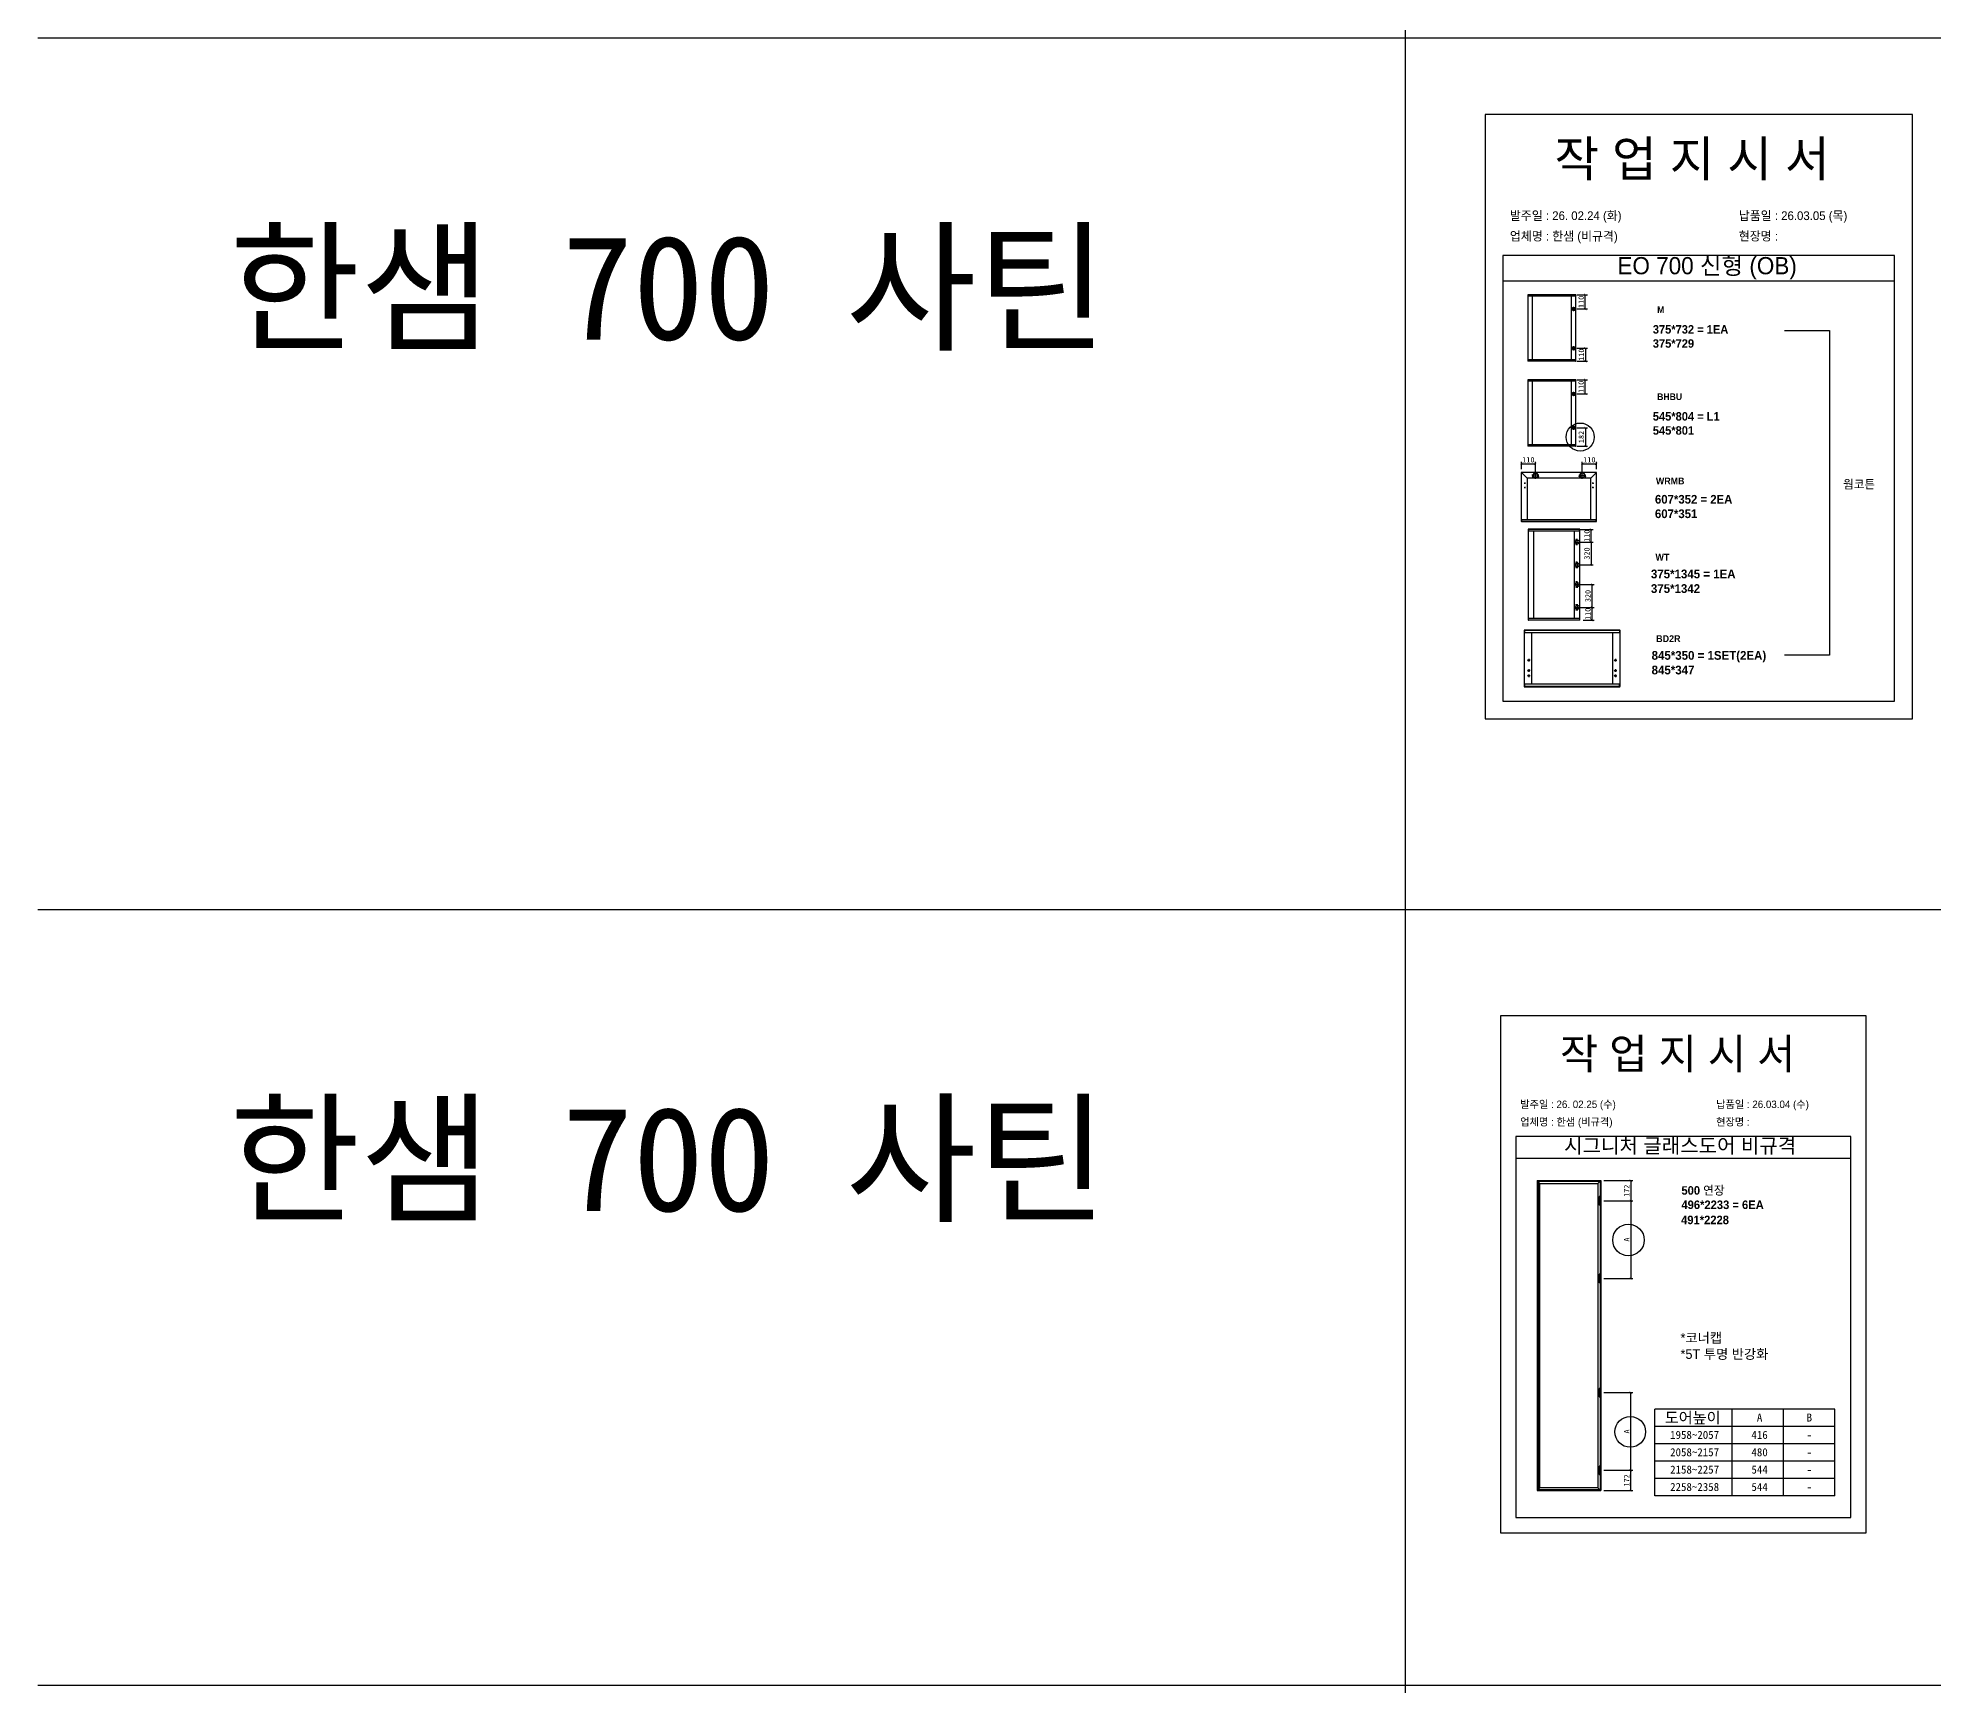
# Model space of a CAD drawing. Header units: millimetres. Extents: x -44117 to 256353, y -2095463 to 65325.
# Drawn here: x 104016 to 112725, y -737688 to -730119 of the extents above; entities that cross this region are included whole.
import ezdxf
from ezdxf.enums import TextEntityAlignment as Align

# ---------------------------------------------------------------- set-up
doc = ezdxf.new("R2010")
doc.units = ezdxf.units.MM
doc.header["$LTSCALE"] = 10
doc.layers.add('Layer1', color=7, linetype='Continuous', lineweight=70)
doc.styles.add('MtX_Gulim', font='')
doc.styles.get('MtX_Gulim').set_extended_font_data('Gulim', bold=True)
doc.dimstyles.new('ISO-25', dxfattribs={"dimtxt": 2.5, "dimasz": 2.5, "dimexe": 1, "dimexo": 1, "dimtad": 1, "dimtxsty": 'Standard', "dimblk": 'ARCHTICK', "dimcen": 2.5, "dimadec": 0, "dimazin": 0, "dimtfac": 1, "dimtmove": 0, "dimatfit": 3, "dimfxl": 0, "dimarcsym": 0})

# ---------------------------------------------------------------- blocks, each defined once
blk = doc.blocks.new('_ArchTick')
at = {"color": 0, "linetype": 'ByBlock', "const_width": 0.15}
blk.add_lwpolyline([(-0.5, -0.5), (0.5, 0.5)], dxfattribs=at)
blk = doc.blocks.new('*D4944')
at = {"color": 0, "lineweight": -2}
for p, q in [((110832.9, -732100.7), (110832.9, -732066.1)), ((110832.9, -732076.1), (110897.5, -732076.1)), ((110897.5, -732113.4), (110897.5, -732066.1))]:
    blk.add_line(p, q, dxfattribs=at)
at = {"layer": 'Defpoints', "color": 0}
for p in [(110897.5, -732076.1), (110832.9, -732115.7), (110897.5, -732128.4)]:
    blk.add_point(p, dxfattribs=at)
at = {"color": 0, "lineweight": -2, "xscale": 10, "yscale": 10, "zscale": 10, "rotation": 180}
blk.add_blockref('_ArchTick', (110832.9, -732076.1), dxfattribs=at)
at = {"color": 0, "lineweight": -2, "xscale": 10, "yscale": 10, "zscale": 10}
blk.add_blockref('_ArchTick', (110897.5, -732076.1), dxfattribs=at)
at = {"color": 0, "insert": (110865.2, -732057.3), "char_height": 25, "attachment_point": 5}
blk.add_mtext('110', dxfattribs=at)
blk = doc.blocks.new('*D4945')
at = {"color": 0, "lineweight": -2}
for p, q in [((111113, -732113.4), (111113, -732066.1)), ((111113, -732076.1), (111177.5, -732076.1)), ((111177.5, -732100.7), (111177.5, -732066.1))]:
    blk.add_line(p, q, dxfattribs=at)
at = {"layer": 'Defpoints', "color": 0}
for p in [(111177.5, -732076.1), (111113, -732128.4), (111177.5, -732115.7)]:
    blk.add_point(p, dxfattribs=at)
at = {"color": 0, "lineweight": -2, "xscale": 10, "yscale": 10, "zscale": 10, "rotation": 180}
blk.add_blockref('_ArchTick', (111113, -732076.1), dxfattribs=at)
at = {"color": 0, "lineweight": -2, "xscale": 10, "yscale": 10, "zscale": 10}
blk.add_blockref('_ArchTick', (111177.5, -732076.1), dxfattribs=at)
at = {"color": 0, "insert": (111145.3, -732057.3), "char_height": 25, "attachment_point": 5}
blk.add_mtext('110', dxfattribs=at)
blk = doc.blocks.new('*D4946')
at = {"color": 0, "lineweight": -2}
for p, q in [((111088.1, -731298.7), (111136.3, -731298.7)), ((111126.3, -731364.4), (111126.3, -731298.7)), ((111088.1, -731364.4), (111136.3, -731364.4))]:
    blk.add_line(p, q, dxfattribs=at)
at = {"layer": 'Defpoints', "color": 0}
for p in [(111073.1, -731298.7), (111126.3, -731298.7), (111073.1, -731364.4)]:
    blk.add_point(p, dxfattribs=at)
at = {"color": 0, "lineweight": -2, "xscale": 10, "yscale": 10, "zscale": 10}
for p, rotation in [((111126.3, -731298.7), 90), ((111126.3, -731364.4), 270)]:
    blk.add_blockref('_ArchTick', p, dxfattribs=dict(at, rotation=rotation))
at = {"color": 0, "insert": (111107.5, -731331.6), "char_height": 25, "attachment_point": 5, "rotation": 90}
blk.add_mtext('110', dxfattribs=at)
blk = doc.blocks.new('*D4947')
at = {"color": 0, "lineweight": -2}
for p, q in [((111088.1, -731544.5), (111137.1, -731544.5)), ((111127.1, -731544.5), (111127.1, -731604.2)), ((111088.1, -731604.2), (111137.1, -731604.2))]:
    blk.add_line(p, q, dxfattribs=at)
at = {"layer": 'Defpoints', "color": 0}
for p in [(111073.1, -731544.5), (111073.1, -731604.2), (111127.1, -731604.2)]:
    blk.add_point(p, dxfattribs=at)
at = {"color": 0, "lineweight": -2, "xscale": 10, "yscale": 10, "zscale": 10}
for p, rotation in [((111127.1, -731544.5), 90), ((111127.1, -731604.2), 270)]:
    blk.add_blockref('_ArchTick', p, dxfattribs=dict(at, rotation=rotation))
at = {"color": 0, "insert": (111108.4, -731574.3), "char_height": 25, "attachment_point": 5, "rotation": 90}
blk.add_mtext('110', dxfattribs=at)
blk = doc.blocks.new('*D4948')
at = {"color": 0, "lineweight": -2}
for p, q in [((111088.1, -731689.2), (111136.3, -731689.2)), ((111126.3, -731754.9), (111126.3, -731689.2)), ((111088.1, -731754.9), (111136.3, -731754.9))]:
    blk.add_line(p, q, dxfattribs=at)
at = {"layer": 'Defpoints', "color": 0}
for p in [(111073.1, -731689.2), (111126.3, -731689.2), (111073.1, -731754.9)]:
    blk.add_point(p, dxfattribs=at)
at = {"color": 0, "lineweight": -2, "xscale": 10, "yscale": 10, "zscale": 10}
for p, rotation in [((111126.3, -731689.2), 90), ((111126.3, -731754.9), 270)]:
    blk.add_blockref('_ArchTick', p, dxfattribs=dict(at, rotation=rotation))
at = {"color": 0, "insert": (111107.5, -731722), "char_height": 25, "attachment_point": 5, "rotation": 90}
blk.add_mtext('110', dxfattribs=at)
blk = doc.blocks.new('*D4949')
at = {"color": 0, "lineweight": -2}
for p, q in [((111088.1, -731910.3), (111137.1, -731910.3)), ((111127.1, -731910.3), (111127.1, -731994.7)), ((111088.1, -731994.7), (111137.1, -731994.7))]:
    blk.add_line(p, q, dxfattribs=at)
at = {"layer": 'Defpoints', "color": 0}
for p in [(111073.1, -731910.3), (111073.1, -731994.7), (111127.1, -731994.7)]:
    blk.add_point(p, dxfattribs=at)
at = {"color": 0, "lineweight": -2, "xscale": 10, "yscale": 10, "zscale": 10}
for p, rotation in [((111127.1, -731910.3), 90), ((111127.1, -731994.7), 270)]:
    blk.add_blockref('_ArchTick', p, dxfattribs=dict(at, rotation=rotation))
at = {"color": 0, "insert": (111108.4, -731952.5), "char_height": 25, "attachment_point": 5, "rotation": 90}
blk.add_mtext('182', dxfattribs=at)
blk = doc.blocks.new('*D4950')
at = {"color": 0, "lineweight": -2}
for p, q in [((111105, -732377.5), (111162.9, -732377.5)), ((111105, -732435.3), (111162.9, -732435.3)), ((111152.9, -732435.3), (111152.9, -732377.5))]:
    blk.add_line(p, q, dxfattribs=at)
at = {"layer": 'Defpoints', "color": 0}
for p in [(111090, -732377.5), (111090, -732435.3), (111152.9, -732377.5)]:
    blk.add_point(p, dxfattribs=at)
at = {"color": 0, "lineweight": -2, "xscale": 10, "yscale": 10, "zscale": 10}
for p, rotation in [((111152.9, -732377.5), 90), ((111152.9, -732435.3), 270)]:
    blk.add_blockref('_ArchTick', p, dxfattribs=dict(at, rotation=rotation))
at = {"color": 0, "insert": (111134.2, -732406.4), "char_height": 25, "attachment_point": 5, "rotation": 90}
blk.add_mtext('110', dxfattribs=at)
blk = doc.blocks.new('*D4951')
at = {"color": 0, "lineweight": -2}
for p, q in [((111105, -732735.9), (111167.5, -732735.9)), ((111116.7, -732794.4), (111167.5, -732794.4)), ((111157.5, -732794.4), (111157.5, -732735.9))]:
    blk.add_line(p, q, dxfattribs=at)
at = {"layer": 'Defpoints', "color": 0}
for p in [(111090, -732735.9), (111101.7, -732794.4), (111157.5, -732735.9)]:
    blk.add_point(p, dxfattribs=at)
at = {"color": 0, "lineweight": -2, "xscale": 10, "yscale": 10, "zscale": 10}
for p, rotation in [((111157.5, -732735.9), 90), ((111157.5, -732794.4), 270)]:
    blk.add_blockref('_ArchTick', p, dxfattribs=dict(at, rotation=rotation))
at = {"color": 0, "insert": (111138.8, -732765.2), "char_height": 25, "attachment_point": 5, "rotation": 90}
blk.add_mtext('110', dxfattribs=at)
blk = doc.blocks.new('*D4952')
at = {"color": 0, "lineweight": -2}
for p, q in [((111105, -732630.7), (111167.5, -732630.7)), ((111157.5, -732735.9), (111157.5, -732630.7)), ((111105, -732735.9), (111167.5, -732735.9))]:
    blk.add_line(p, q, dxfattribs=at)
at = {"layer": 'Defpoints', "color": 0}
for p in [(111090, -732630.7), (111157.5, -732630.7), (111090, -732735.9)]:
    blk.add_point(p, dxfattribs=at)
at = {"color": 0, "lineweight": -2, "xscale": 10, "yscale": 10, "zscale": 10}
for p, rotation in [((111157.5, -732630.7), 90), ((111157.5, -732735.9), 270)]:
    blk.add_blockref('_ArchTick', p, dxfattribs=dict(at, rotation=rotation))
at = {"color": 0, "insert": (111138.8, -732683.3), "char_height": 25, "attachment_point": 5, "rotation": 90}
blk.add_mtext('320', dxfattribs=at)
blk = doc.blocks.new('*D4953')
at = {"color": 0, "lineweight": -2}
for p, q in [((111105, -732435.3), (111162.9, -732435.3)), ((111152.9, -732435.3), (111152.9, -732540.5)), ((111105, -732540.5), (111162.9, -732540.5))]:
    blk.add_line(p, q, dxfattribs=at)
at = {"layer": 'Defpoints', "color": 0}
for p in [(111090, -732435.3), (111090, -732540.5), (111152.9, -732540.5)]:
    blk.add_point(p, dxfattribs=at)
at = {"color": 0, "lineweight": -2, "xscale": 10, "yscale": 10, "zscale": 10}
for p, rotation in [((111152.9, -732435.3), 90), ((111152.9, -732540.5), 270)]:
    blk.add_blockref('_ArchTick', p, dxfattribs=dict(at, rotation=rotation))
at = {"color": 0, "insert": (111134.2, -732487.9), "char_height": 25, "attachment_point": 5, "rotation": 90}
blk.add_mtext('320', dxfattribs=at)
blk = doc.blocks.new('*D4960')
at = {"color": 0, "lineweight": -2}
for p, q in [((111212.5, -735462.4), (111345.6, -735462.4)), ((111335.6, -735462.4), (111335.6, -735819.3)), ((111212.5, -735819.3), (111345.6, -735819.3))]:
    blk.add_line(p, q, dxfattribs=at)
at = {"layer": 'Defpoints', "color": 0}
for p in [(111197.5, -735462.4), (111197.5, -735819.3), (111335.6, -735819.3)]:
    blk.add_point(p, dxfattribs=at)
at = {"color": 0, "lineweight": -2, "xscale": 10, "yscale": 10, "zscale": 10}
for p, rotation in [((111335.6, -735462.4), 90), ((111335.6, -735819.3), 270)]:
    blk.add_blockref('_ArchTick', p, dxfattribs=dict(at, rotation=rotation))
at = {"color": 0, "insert": (111316.9, -735640.8), "char_height": 25, "attachment_point": 5, "rotation": 90}
blk.add_mtext('A', dxfattribs=at)
blk = doc.blocks.new('*D4961')
at = {"color": 0, "lineweight": -2}
for p, q in [((111212.5, -735369.9), (111345.6, -735369.9)), ((111335.6, -735369.9), (111335.6, -735462.4)), ((111212.5, -735462.4), (111345.6, -735462.4))]:
    blk.add_line(p, q, dxfattribs=at)
at = {"layer": 'Defpoints', "color": 0}
for p in [(111197.5, -735369.9), (111197.5, -735462.4), (111335.6, -735462.4)]:
    blk.add_point(p, dxfattribs=at)
at = {"color": 0, "lineweight": -2, "xscale": 10, "yscale": 10, "zscale": 10}
for p, rotation in [((111335.6, -735369.9), 90), ((111335.6, -735462.4), 270)]:
    blk.add_blockref('_ArchTick', p, dxfattribs=dict(at, rotation=rotation))
at = {"color": 0, "insert": (111316.9, -735416.2), "char_height": 25, "attachment_point": 5, "rotation": 90}
blk.add_mtext('172', dxfattribs=at)
blk = doc.blocks.new('*D4962')
at = {"color": 0, "lineweight": -2}
for p, q in [((111212.5, -736344.1), (111345.6, -736344.1)), ((111335.6, -736700.9), (111335.6, -736344.1)), ((111212.5, -736700.9), (111345.6, -736700.9))]:
    blk.add_line(p, q, dxfattribs=at)
at = {"layer": 'Defpoints', "color": 0}
for p in [(111197.5, -736344.1), (111335.6, -736344.1), (111197.5, -736700.9)]:
    blk.add_point(p, dxfattribs=at)
at = {"color": 0, "lineweight": -2, "xscale": 10, "yscale": 10, "zscale": 10}
for p, rotation in [((111335.6, -736344.1), 90), ((111335.6, -736700.9), 270)]:
    blk.add_blockref('_ArchTick', p, dxfattribs=dict(at, rotation=rotation))
at = {"color": 0, "insert": (111316.9, -736522.5), "char_height": 25, "attachment_point": 5, "rotation": 90}
blk.add_mtext('A', dxfattribs=at)
blk = doc.blocks.new('*D4963')
at = {"color": 0, "lineweight": -2}
for p, q in [((111212.5, -736700.9), (111345.6, -736700.9)), ((111335.6, -736793.4), (111335.6, -736700.9)), ((111212.5, -736793.4), (111345.6, -736793.4))]:
    blk.add_line(p, q, dxfattribs=at)
at = {"layer": 'Defpoints', "color": 0}
for p in [(111197.5, -736700.9), (111335.6, -736700.9), (111197.5, -736793.4)]:
    blk.add_point(p, dxfattribs=at)
at = {"color": 0, "lineweight": -2, "xscale": 10, "yscale": 10, "zscale": 10}
for p, rotation in [((111335.6, -736700.9), 90), ((111335.6, -736793.4), 270)]:
    blk.add_blockref('_ArchTick', p, dxfattribs=dict(at, rotation=rotation))
at = {"color": 0, "insert": (111316.9, -736747.2), "char_height": 25, "attachment_point": 5, "rotation": 90}
blk.add_mtext('172', dxfattribs=at)

msp = doc.modelspace()

# ---------------------------------------------------------------- linework, layer by layer
at = {"color": 1}
for p, q in [((104015.69829, -730118.66274), (196284.84516, -730118.66274)), ((104015.69829, -730118.66274), (196284.84516, -730118.66274)), ((104015.69829, -734123.13971), (196284.84516, -734123.13971)), ((104015.69829, -734123.13971), (196284.84516, -734123.13971)), ((104015.69829, -737687.98141), (196284.84516, -737687.98141)), ((104015.69829, -737687.98141), (196284.84516, -737687.98141))]:
    msp.add_line(p, q, dxfattribs=at)
for p, q in [((112547.96002, -731119.33033), (110747.76412, -731119.33033)), ((112547.96002, -731236.22617), (110747.76412, -731236.22617)), ((110862.64946, -731298.93592), (110862.64946, -731603.95425)), ((111082.56785, -731299.33091), (110862.64946, -731299.33091)), ((111082.56785, -731305.29961), (110862.64946, -731305.29961)), ((111082.34841, -731298.71648), (110862.8689, -731298.71648)), ((110882.17941, -731304.86073), (110882.17941, -731597.59056)), ((111062.81846, -731597.59056), (111062.81846, -731305.29961)), ((111081.47066, -731305.29961), (111081.47066, -731298.71648)), ((111082.56785, -731603.95425), (111082.56785, -731298.93592)), ((111082.56785, -731597.59056), (110862.64946, -731597.59056)), ((111082.56785, -731603.55927), (110862.64946, -731603.55927)), ((111082.34841, -731604.17369), (110862.8689, -731604.17369)), ((110863.74665, -731604.17369), (110863.74665, -731597.59056)), ((111081.47066, -731597.59056), (111081.47066, -731604.17369)), ((110862.64946, -731689.42646), (110862.64946, -731994.44479)), ((111082.56785, -731689.82145), (110862.64946, -731689.82145)), ((111082.56785, -731695.79015), (110862.64946, -731695.79015)), ((111082.34841, -731689.20703), (110862.8689, -731689.20703)), ((110882.17941, -731695.35128), (110882.17941, -731988.08111)), ((111062.81846, -731988.08111), (111062.81846, -731695.79015)), ((111081.47066, -731695.79015), (111081.47066, -731689.20703)), ((111082.56785, -731994.44479), (111082.56785, -731689.42646)), ((111082.56785, -731988.08111), (110862.64946, -731988.08111)), ((111082.56785, -731994.04981), (110862.64946, -731994.04981)), ((111082.34841, -731994.66424), (110862.8689, -731994.66424)), ((110863.74665, -731994.66424), (110863.74665, -731988.08111)), ((111081.47066, -731988.08111), (111081.47066, -731994.66424)), ((110832.65106, -732115.67682), (110832.65106, -732340.01715)), ((110858.99181, -732142.01757), (110832.73774, -732115.46754)), ((111177.53689, -732115.38086), (110832.94702, -732115.38086)), ((110845.96942, -732165.10272), (110851.88869, -732165.10272)), ((110845.96942, -732184.04439), (110851.88869, -732184.04439)), ((110848.92905, -732162.14309), (110848.92905, -732168.06236)), ((110848.92905, -732181.08475), (110848.92905, -732187.00402)), ((110858.99181, -732142.01757), (110858.99181, -732332.02613)), ((111151.4921, -732142.01757), (110858.99181, -732142.01757)), ((110913.61049, -732128.40325), (110881.32365, -732128.40325)), ((110886.51642, -732134.32252), (110881.781, -732134.32252)), ((110884.14871, -732131.95481), (110884.14871, -732136.69023)), ((110897.46707, -732144.54667), (110897.46707, -732112.25983)), ((110913.15313, -732134.32252), (110908.41772, -732134.32252)), ((110910.78542, -732131.95481), (110910.78542, -732136.69023)), ((111096.87343, -732128.40325), (111129.16027, -732128.40325)), ((111102.06621, -732134.32252), (111097.33079, -732134.32252)), ((111099.6985, -732131.95481), (111099.6985, -732136.69023)), ((111113.01686, -732144.54667), (111113.01686, -732112.25983)), ((111128.70292, -732134.32252), (111123.96751, -732134.32252)), ((111126.33521, -732131.95481), (111126.33521, -732136.69023)), ((111151.4921, -732142.01757), (111177.74617, -732115.46754)), ((111151.4921, -732331.4342), (111151.4921, -732142.01757)), ((111164.5145, -732165.10272), (111158.59523, -732165.10272)), ((111164.5145, -732184.04439), (111158.59523, -732184.04439)), ((111161.55487, -732162.14309), (111161.55487, -732168.06236)), ((111161.55487, -732181.08475), (111161.55487, -732187.00402)), ((111177.83285, -732340.01715), (111177.83285, -732115.67682)), ((110832.65106, -732331.4342), (111177.83285, -732331.4342)), ((110832.65106, -732339.48441), (111177.53689, -732339.48441)), ((110832.94702, -732340.31311), (111177.53689, -732340.31311)), ((110834.13087, -732331.4342), (110834.13087, -732340.31311)), ((111176.35304, -732340.31311), (111176.35304, -732331.4342)), ((110864.74693, -732377.00863), (110864.74693, -732794.2165)), ((111101.7405, -732377.48795), (110864.74693, -732377.48795)), ((111101.7405, -732384.7309), (110864.74693, -732384.7309)), ((111101.47422, -732376.74235), (110865.01322, -732376.74235)), ((110866.07836, -732376.74235), (110866.07836, -732384.7309)), ((110888.44629, -732384.19833), (110888.44629, -732786.49424)), ((111075.49938, -732435.32503), (111104.54855, -732435.32503)), ((111077.77486, -732786.49424), (111077.77486, -732384.7309)), ((111087.36112, -732423.34221), (111083.10056, -732423.34221)), ((111087.36112, -732447.30785), (111083.10056, -732447.30785)), ((111085.23084, -732421.21193), (111085.23084, -732425.47249)), ((111085.23084, -732445.17757), (111085.23084, -732449.43813)), ((111090.02397, -732449.84962), (111090.02397, -732420.80044)), ((111100.40908, -732384.7309), (111100.40908, -732376.74235)), ((111101.7405, -732794.2165), (111101.7405, -732377.00863)), ((111087.36112, -732528.52474), (111083.10056, -732528.52474)), ((111085.23084, -732526.39447), (111085.23084, -732530.65502)), ((111090.02397, -732525.98298), (111090.02397, -732555.03216)), ((111075.49938, -732540.50758), (111104.54855, -732540.50758)), ((111087.36112, -732552.49039), (111083.10056, -732552.49039)), ((111087.36112, -732618.73474), (111083.10056, -732618.73474)), ((111085.23084, -732550.36011), (111085.23084, -732554.62067)), ((111085.23084, -732616.60446), (111085.23084, -732620.86502)), ((111090.02397, -732616.19298), (111090.02397, -732645.24216)), ((111075.49938, -732630.71757), (111104.54855, -732630.71757)), ((111087.36112, -732642.70038), (111083.10056, -732642.70038)), ((111085.23084, -732640.5701), (111085.23084, -732644.83066)), ((111101.7405, -732786.49424), (110864.74693, -732786.49424)), ((111101.7405, -732793.73719), (110864.74693, -732793.73719)), ((111101.47422, -732794.48279), (110865.01322, -732794.48279)), ((110866.07836, -732794.48279), (110866.07836, -732786.49424)), ((111075.49938, -732735.9001), (111104.54855, -732735.9001)), ((111087.36112, -732723.91727), (111083.10056, -732723.91727)), ((111087.36112, -732747.88291), (111083.10056, -732747.88291)), ((111085.23084, -732721.78699), (111085.23084, -732726.04755)), ((111085.23084, -732745.75263), (111085.23084, -732750.01319)), ((111090.02397, -732721.37551), (111090.02397, -732750.42469)), ((111100.40908, -732786.49424), (111100.40908, -732794.48279)), ((110845.63414, -732841.20477), (110845.63414, -733099.64684)), ((111286.24454, -732841.87124), (110845.63414, -732841.87124)), ((111286.24454, -732851.94233), (110845.63414, -732851.94233)), ((111285.87428, -732840.83451), (110846.0044, -732840.83451)), ((110847.48544, -732840.83451), (110847.48544, -732851.94233)), ((110878.95762, -732851.94233), (110878.95762, -733088.90927)), ((111252.92106, -733088.90927), (111252.92106, -732851.94233)), ((111284.39324, -732840.83451), (111284.39324, -732851.94233)), ((111286.24454, -733099.64684), (111286.24454, -732841.20477)), ((110872.84831, -732978.57154), (110860.6297, -732978.57154)), ((110872.84831, -733025.96493), (110860.6297, -733025.96493)), ((110872.84831, -733049.66162), (110860.6297, -733049.66162)), ((110866.73901, -732972.46223), (110866.73901, -732984.68084)), ((110866.73901, -733019.85562), (110866.73901, -733032.07423)), ((110866.73901, -733043.55232), (110866.73901, -733055.77092)), ((111259.03037, -732978.57154), (111271.24898, -732978.57154)), ((111259.03037, -733025.96493), (111271.24898, -733025.96493)), ((111259.03037, -733049.66162), (111271.24898, -733049.66162)), ((111265.13967, -732972.46223), (111265.13967, -732984.68084)), ((111265.13967, -733019.85562), (111265.13967, -733032.07423)), ((111265.13967, -733043.55232), (111265.13967, -733055.77092)), ((111286.24454, -733088.90927), (110845.63414, -733088.90927)), ((111286.24454, -733098.98037), (110845.63414, -733098.98037)), ((110846.0044, -733100.0171), (111285.87428, -733100.0171)), ((110847.48544, -733088.90927), (110847.48544, -733100.0171)), ((111284.39324, -733100.0171), (111284.39324, -733088.90927)), ((112347.40347, -735167.58445), (110807.40347, -735167.58445)), ((112347.40347, -735267.58445), (110807.40347, -735267.58445)), ((110904.92867, -735369.90776), (110904.92867, -736793.40415)), ((110904.92867, -735369.90776), (111197.49982, -735369.90776)), ((110904.92867, -735369.90776), (110917.39246, -735382.37155)), ((110904.92867, -735369.90776), (110910.83257, -735369.90776)), ((110910.83257, -735369.90776), (110910.83257, -736793.40415)), ((111185.03602, -735382.37155), (111197.49982, -735369.90776)), ((111197.49982, -735369.90776), (111197.49982, -736793.40415)), ((111446.67917, -736818.39635), (111446.67917, -736419.62118)), ((112273.4918, -736419.62118), (111446.67917, -736419.62118)), ((111801.82363, -736818.39635), (111801.82363, -736419.62118)), ((112037.65771, -736818.39635), (112037.65771, -736419.62118)), ((112273.4918, -736818.39635), (112273.4918, -736419.62118)), ((112273.4918, -736499.37622), (111446.67917, -736499.37622)), ((112273.4918, -736579.13125), (111446.67917, -736579.13125)), ((112273.4918, -736658.88629), (111446.67917, -736658.88629)), ((110917.39246, -736780.94035), (110904.92867, -736793.40415)), ((110904.92867, -736793.40415), (111197.49982, -736793.40415)), ((111185.03602, -736780.94035), (111197.49982, -736793.40415)), ((112273.4918, -736738.64132), (111446.67917, -736738.64132)), ((112273.4918, -736818.39635), (111446.67917, -736818.39635))]:
    msp.add_line(p, q)
at = {"linetype": 'Continuous'}
for p, q in [((110917.39246, -736780.94035), (110917.39246, -735382.37155)), ((110917.39246, -735382.37155), (111185.03602, -735382.37155)), ((111185.03602, -735382.37155), (111185.03602, -736780.94035)), ((111185.03602, -736780.94035), (110917.39246, -736780.94035))]:
    msp.add_line(p, q, dxfattribs=at)
at = {"color": 1}
for p in [(110300.49669, 21924.9366), (110300.49669, 14161.07811), (110300.49669, 18584.38997), (110300.49669, 10820.53148), (110300.49669, 18627.87121), (110300.49669, 10864.01272), (110300.49669, 15287.32457), (110300.49669, 7523.46608), (110300.49669, 3746.75115), (110300.49669, 21924.9366), (110300.49669, 14161.07811), (110300.49669, 18584.38997), (110300.49669, 10820.53148), (110300.49669, 18627.87121), (110300.49669, 10864.01272), (110300.49669, 15287.32457), (110300.49669, 7523.46608), (110300.49669, 3746.75115), (110300.49669, 21924.9366), (110300.49669, 14161.07811), (110300.49669, 18584.38997), (110300.49669, 10820.53148), (110300.49669, 18627.87121), (110300.49669, 10864.01272), (110300.49669, 15287.32457), (110300.49669, 7523.46608), (110300.49669, 3746.75115), (110300.49669, 21924.9366), (110300.49669, 14161.07811), (110300.49669, 18584.38997), (110300.49669, 10820.53148), (110300.49669, 18627.87121), (110300.49669, 10864.01272), (110300.49669, 15287.32457), (110300.49669, 7523.46608), (110300.49669, 3746.75115), (110300.49669, 21924.9366), (110300.49669, 14161.07811), (110300.49669, 18584.38997), (110300.49669, 10820.53148), (110300.49669, 18627.87121), (110300.49669, 10864.01272), (110300.49669, 15287.32457), (110300.49669, 7523.46608), (110300.49669, 3746.75115), (110300.49669, 21924.9366), (110300.49669, 14161.07811), (110300.49669, 18584.38997), (110300.49669, 10820.53148), (110300.49669, 18627.87121), (110300.49669, 10864.01272), (110300.49669, 15287.32457), (110300.49669, 7523.46608), (110300.49669, 3746.75115), (110300.49669, 21924.9366), (110300.49669, 14161.07811), (110300.49669, 18584.38997), (110300.49669, 10820.53148), (110300.49669, 18627.87121), (110300.49669, 10864.01272), (110300.49669, 15287.32457), (110300.49669, 7523.46608), (110300.49669, 3746.75115), (110300.49669, 21924.9366), (110300.49669, 14161.07811), (110300.49669, 18584.38997), (110300.49669, 10820.53148), (110300.49669, 18627.87121), (110300.49669, 10864.01272), (110300.49669, 15287.32457), (110300.49669, 7523.46608), (110300.49669, 3746.75115), (110300.49669, 21924.9366), (110300.49669, 14161.07811), (110300.49669, 18584.38997), (110300.49669, 10820.53148), (110300.49669, 18627.87121), (110300.49669, 10864.01272), (110300.49669, 15287.32457), (110300.49669, 7523.46608), (110300.49669, 3746.75115), (110300.49669, 21924.9366), (110300.49669, 14161.07811), (110300.49669, 18584.38997), (110300.49669, 10820.53148), (110300.49669, 18627.87121), (110300.49669, 10864.01272), (110300.49669, 15287.32457), (110300.49669, 7523.46608), (110300.49669, 3746.75115), (110300.49669, 12702.87182), (110300.49669, 4939.01333), (110300.49669, 9362.32519), (110300.49669, 1598.4667), (110300.49669, 9405.80642), (110300.49669, 1641.94794), (110300.49669, 6065.25979), (110300.49669, -1698.5987), (110300.49669, -5475.31363), (110300.49669, 12702.87182), (110300.49669, 4939.01333), (110300.49669, 9362.32519), (110300.49669, 1598.4667), (110300.49669, 9405.80642), (110300.49669, 1641.94794), (110300.49669, 6065.25979), (110300.49669, -1698.5987), (110300.49669, -5475.31363), (110300.49669, 12702.87182), (110300.49669, 4939.01333), (110300.49669, 9362.32519), (110300.49669, 1598.4667), (110300.49669, 9405.80642), (110300.49669, 1641.94794), (110300.49669, 6065.25979), (110300.49669, -1698.5987), (110300.49669, -5475.31363), (110300.49669, 12702.87182), (110300.49669, 4939.01333), (110300.49669, 9362.32519), (110300.49669, 1598.4667), (110300.49669, 9405.80642), (110300.49669, 1641.94794), (110300.49669, 6065.25979), (110300.49669, -1698.5987), (110300.49669, -5475.31363), (110300.49669, 12702.87182), (110300.49669, 4939.01333), (110300.49669, 9362.32519), (110300.49669, 1598.4667), (110300.49669, 9405.80642), (110300.49669, 1641.94794), (110300.49669, 6065.25979), (110300.49669, -1698.5987), (110300.49669, -5475.31363)]:
    msp.add_xline(p, (0, 1), dxfattribs=at)
for points in [[(110665.93704, -733247.80513), (112629.7871, -733247.80513), (112629.7871, -730470.36003), (110665.93704, -730470.36003)], [(110737.40347, -736988.41473), (112417.40347, -736988.41473), (112417.40347, -734612.41473), (110737.40347, -734612.41473)], [(110906.89664, -735371.87573), (111195.53185, -735371.87573), (111195.53185, -736791.43618), (110906.89664, -736791.43618)]]:
    msp.add_lwpolyline(points, close=True)
for points in [[(110747.76412, -731119.33033), (110747.76412, -733165.97805), (112547.96002, -733165.97805), (112547.96002, -731119.33033)], [(112041.79405, -731463.87995), (112248.29554, -731463.87995), (112248.29554, -732954.56261), (112041.79405, -732954.56261)], [(110807.40347, -735167.58445), (110807.40347, -736918.41473), (112347.40347, -736918.41473), (112347.40347, -735167.58445)]]:
    msp.add_lwpolyline(points)
at = {"linetype": 'Continuous'}
for points in [[(111192.8974, -735481.73236), (111192.8974, -735481.73236, 0.4142135624), (111197.49982, -735477.12995), (111197.49982, -735447.6745, 0.4142135624), (111192.8974, -735443.07209), (111192.8974, -735443.07209, 0.4142135624), (111188.29499, -735447.6745), (111188.29499, -735477.12995, 0.4142135624)], [(111192.8974, -735838.59044), (111192.8974, -735838.59044, 0.4142135624), (111197.49982, -735833.98803), (111197.49982, -735804.53258, 0.4142135624), (111192.8974, -735799.93017), (111192.8974, -735799.93017, 0.4142135624), (111188.29499, -735804.53258), (111188.29499, -735833.98803, 0.4142135624)], [(111192.8974, -736363.38174), (111192.8974, -736363.38174, 0.4142135624), (111197.49982, -736358.77933), (111197.49982, -736329.32388, 0.4142135624), (111192.8974, -736324.72146), (111192.8974, -736324.72146, 0.4142135624), (111188.29499, -736329.32388), (111188.29499, -736358.77933, 0.4142135624)], [(111192.8974, -736720.23982), (111192.8974, -736720.23982, 0.4142135624), (111197.49982, -736715.63741), (111197.49982, -736686.18196, 0.4142135624), (111192.8974, -736681.57954), (111192.8974, -736681.57954, 0.4142135624), (111188.29499, -736686.18196), (111188.29499, -736715.63741, 0.4142135624)]]:
    msp.add_lwpolyline(points, format="xyb", close=True, dxfattribs=at)
at = {"color": 1}
for centre, radius in [((111103.26089, -731952.90936), 64.43712), ((111325.14625, -735642.97683), 72.59818), ((111333.21272, -736524.23809), 70.58157)]:
    msp.add_circle(centre, radius, dxfattribs=at)
for centre, radius in [((110848.92905, -732165.10272), 0.88789), ((110848.92905, -732184.04438), 0.88789), ((110884.14871, -732134.32252), 0.94708), ((110897.46707, -732128.40325), 10.35872), ((110910.78542, -732134.32252), 0.94708), ((111099.6985, -732134.32252), 0.94708), ((111113.01686, -732128.40325), 10.35872), ((111126.33521, -732134.32252), 0.94708), ((111161.55487, -732165.10272), 0.88789), ((111161.55487, -732184.04438), 0.88789), ((111090.02397, -732435.32503), 9.31997), ((111085.23084, -732423.34221), 0.85211), ((111085.23084, -732447.30785), 0.85211), ((111090.02397, -732540.50758), 9.31997), ((111085.23084, -732528.52474), 0.85211), ((111090.02397, -732630.71757), 9.31997), ((111085.23084, -732552.49039), 0.85211), ((111085.23084, -732618.73474), 0.85211), ((111085.23084, -732642.70038), 0.85211), ((111090.02397, -732735.9001), 9.31997), ((111085.23084, -732723.91727), 0.85211), ((111085.23084, -732747.88291), 0.85211), ((110866.73901, -732978.57154), 3.70261), ((110866.73901, -733025.96493), 3.70261), ((110866.73901, -733049.66162), 3.70261), ((111265.13967, -732978.57154), 3.70261), ((111265.13967, -733025.96493), 3.70261), ((111265.13967, -733049.66162), 3.70261)]:
    msp.add_circle(centre, radius)
for centre, radius, start, end in [((111082.34841, -731298.93592), 0.21944, 0, 90), ((110862.8689, -731603.95426), 0.21944, 180, 270), ((111082.34841, -731603.95426), 0.21944, 270, 0), ((111082.34841, -731689.42646), 0.21944, 0, 90), ((110862.8689, -731994.4448), 0.21944, 180, 270), ((111082.34841, -731994.4448), 0.21944, 270, 0), ((110832.94702, -732115.67682), 0.29596, 90, 180), ((111177.53689, -732115.67682), 0.29596, 0, 90), ((110832.94702, -732340.01715), 0.29596, 180, 270), ((111177.53689, -732340.01715), 0.29596, 270, 0), ((110865.01322, -732377.00863), 0.26628, 90, 180), ((111101.47422, -732377.00863), 0.26628, 0, 90), ((110865.01322, -732794.21651), 0.26628, 180, 270), ((111101.47422, -732794.21651), 0.26628, 270, 0), ((110846.0044, -732841.20477), 0.37026, 90, 180), ((111285.87428, -732841.20477), 0.37026, 0, 90), ((110846.0044, -733099.64684), 0.37026, 180, 270), ((111285.87428, -733099.64684), 0.37026, 270, 0)]:
    msp.add_arc(centre, radius, start, end)
at = {"layer": 'Layer1'}
for p, q in [((111073.07705, -731356.30665), (111073.07705, -731372.4819)), ((111073.07705, -731552.58965), (111073.07705, -731536.4144)), ((111073.07705, -731746.79719), (111073.07705, -731762.97244)), ((111073.07705, -731918.34192), (111073.07705, -731902.16667))]:
    msp.add_line(p, q, dxfattribs=at)
for points in [[(111081.16467, -731364.39427), (111064.98943, -731364.39427)], [(111081.16467, -731544.50202), (111064.98943, -731544.50202)], [(111081.16467, -731754.88482), (111064.98943, -731754.88482)], [(111081.16467, -731910.25429), (111064.98943, -731910.25429)]]:
    msp.add_lwpolyline(points, close=True, dxfattribs=at)
for centre in [(111073.07705, -731364.39427), (111073.07705, -731544.50202), (111073.07705, -731754.88482), (111073.07705, -731910.25429)]:
    msp.add_circle(centre, 5.39175, dxfattribs=at)

# ---------------------------------------------------------------- texts
at = {"linetype": 'Continuous', "style": 'MtX_Gulim'}
for s, height, p in [('M', 30.31593, (111457.02384, -731383.07491)), ('BHBU', 30.315933, (111457.02384, -731782.74232)), ('WRMB', 31.09714, (111451.27607, -732170.27322)), ('WT', 31.421769, (111449.07135, -732520.75419)), ('BD2R', 31.421769, (111452.29794, -732895.03815)), ('500 연장', 39.271262, (111568.34938, -735434.53255)), ('496*2233 = 6EA', 39.2712622, (111568.34938, -735500.39449)), ('도어높이', 51.111877, (111491.87353, -736484.79628))]:
    msp.add_text(s, height=height, dxfattribs=at).set_placement(p)
at = {"color": 242, "linetype": 'Continuous', "true_color": 0xcd2027, "style": 'MtX_Gulim'}
msp.add_text('491*2228', height=39.271262, dxfattribs=at).set_placement((111566.88746, -735569.99426))
for s, height, p in [('A', 36.77626, (111927.65222, -736476.82351)), ('B', 36.77626, (112156.28916, -736476.82351)), ('1958~2057', 36.776263, (111628.98537, -736556.57855)), ('416', 36.776263, (111927.65222, -736556.57855)), ('-', 36.77626, (112156.28916, -736556.57855)), ('2058~2157', 36.776263, (111628.98537, -736636.33358)), ('480', 36.776263, (111927.65222, -736636.33358)), ('-', 36.77626, (112156.28916, -736636.33358)), ('2158~2257', 36.776263, (111628.98537, -736716.08861)), ('544', 36.776263, (111927.65222, -736716.08861)), ('-', 36.77626, (112156.28916, -736716.08861)), ('2258~2358', 36.776263, (111628.98537, -736795.84365)), ('544', 36.776263, (111927.65222, -736795.84365)), ('-', 36.77626, (112156.28916, -736795.84365))]:
    msp.add_text(s, height=height).set_placement(p, align=Align.CENTER)
at = {"attachment_point": 1}
for s, width, gutter_width, heights, insert, char_height in [('{\\fGulim|b0|i0|c129|p50;작 업 지 시 서}', 3866.1191991, 14.61198, [-182.17695], (110984.8366, -730592.12168), 163.6541724), ('{\\f굴림|b0|i0|c129|p50;한샘} 700 {\\f굴림|b0|i0|c129|p50;사틴}', 5072.1082947, 2395.6482, [-533.35869], (104895.62473, -731026.06257), 479.1296392), ('\\pt11;{\\fGulim|b0|i0|c129|p50;발주일 : 26. 02.24 (화)}', 3866.1191991, 14.61198, [40.33388], (110780.02416, -730915.59633), 40.0952722), ('{\\fGulim|b0|i0|c129|p50;납품일 : 26.03.05 (목)}', 3866.1191991, 14.61198, [41.01902], (111832.06096, -730915.59633), 40.0952722), ('{\\fGulim|b0|i0|c129|p50;업체명 : 한샘 (비규격)}', 3866.1191991, 14.61198, [42.21435], (110780.02416, -731009.88004), 40.0952722), ('{\\fGulim|b0|i0|c129|p50;현장명 : }', 3866.1191991, 14.61198, [-44.74013], (111832.06096, -731009.88004), 40.0952722), ('{\\fGulim|b0|i0|c129|p50;EO 700 신형 (OB)}', 1866.9095708, 7.05598, [-99.44135], (111274.21155, -731125.79316), 79.0269325), ('{\\f굴림|b1|i0|c129|p50;375*732 = 1EA\\P\\C1;375*729}', 11769.5052121, 151.36626, [-104.92668], (111436.9335, -731438.56756), 38.9227538), ('{\\f굴림|b1|i0|c129|p50;545*804 = L1\\P\\C1;545*801}', 11769.5052121, 151.36626, [-104.97817], (111436.9335, -731838.23496), 38.9227538), ('{\\f굴림|b1|i0|c129|p50;웜코튼}', 11769.5052121, 151.36626, [-42.01186], (112311.83721, -732150.52669), 38.9227538), ('{\\f굴림|b1|i0|c129|p50;607*352 = 2EA\\P\\C1;607*351}', 12072.7918459, 155.2668, [-107.63052], (111446.83527, -732218.84077), 39.9257485), ('{\\f굴림|b1|i0|c129|p50;375*1345 = 1EA\\P\\C1;375*1342}', 12198.822037, 156.88766, [-108.80746], (111428.24818, -732561.71266), 40.342541), ('{\\f굴림|b1|i0|c129|p50;845*350 = 1SET(2EA)\\P\\C1;845*347}', 12198.822037, 156.88766, [-113.28997], (111431.47477, -732935.99662), 40.342541), ('{\\fGulim|b0|i0|c129|p50;작 업 지 시 서}', 3307.3198183, 12.5, [-155.84554], (111010.21008, -734716.57724), 140), ('{\\f굴림|b0|i0|c129|p50;한샘} 700 {\\f굴림|b0|i0|c129|p50;사틴}', 5072.1082947, 2395.6482, [-533.35869], (104895.62473, -735030.53955), 479.1296392), ('\\pt11;{\\fGulim|b0|i0|c129|p50;발주일 : 26. 02.25 (수)}', 3307.3198183, 12.5, [34.50412], (110827.7756, -735002.00386), 34.3), ('{\\fGulim|b0|i0|c129|p50;납품일 : 26.03.04 (수)}', 3307.3198183, 12.5, [35.09023], (111727.75358, -735002.00386), 34.3), ('{\\fGulim|b0|i0|c129|p50;업체명 : 한샘 (비규격)}', 3307.3198183, 12.5, [36.11279], (110827.7756, -735082.66004), 34.3), ('{\\fGulim|b0|i0|c129|p50;현장명 : }', 3307.3198183, 12.5, [-38.2735], (111727.75358, -735082.66004), 34.3), ('{\\fGulim|b0|i0|c129|p50;시그니처 글래스도어 비규격}', 1597.0710432, 6.03612, [-75.34624], (111029.12554, -735175.36666), 67.6045736), ('{\\fGulim|b0|i0|c129|p50;*코너캡\\P*5T 투명 반강화}', 1055.7982644, 3.99038, [-126.38025], (111564.00868, -736069.90585), 44.6923083)]:
    msp.add_mtext_dynamic_manual_height_columns(s, width=width, gutter_width=gutter_width, heights=heights, dxfattribs=dict(at, insert=insert, char_height=char_height))

# ---------------------------------------------------------------- dimensions: what is measured, and where the dimension line sits
for base, p1, p2, text, override, picture, middle in [((111126.26217, -731298.71648), (111073.07705, -731364.39427), (111073.07705, -731298.71648), '110', {"dimscale": 10, "dimasz": 1, "dimexo": 1.5, "dimtxsty": 'Standard'}, '*D4946', (111107.51217, -731331.55538)), ((111127.11282, -731604.17369), (111073.07705, -731544.50202), (111073.07705, -731604.17369), '110', {"dimscale": 10, "dimasz": 1, "dimexo": 1.5, "dimtxsty": 'Standard'}, '*D4947', (111108.36282, -731574.33786)), ((111126.26217, -731689.20703), (111073.07705, -731754.88482), (111073.07705, -731689.20703), '110', {"dimscale": 10, "dimasz": 1, "dimexo": 1.5, "dimtxsty": 'Standard'}, '*D4948', (111107.51217, -731722.04592)), ((111127.11282, -731994.66424), (111073.07705, -731910.25429), (111073.07705, -731994.66424), '182', {"dimscale": 10, "dimasz": 1, "dimexo": 1.5, "dimtxsty": 'Standard'}, '*D4949', (111108.36282, -731952.45927)), ((111152.9491, -732540.50758), (111090.02397, -732435.32503), (111090.02397, -732540.50758), '320', {"dimscale": 10, "dimasz": 1, "dimexo": 1.5, "dimtxsty": 'Standard'}, '*D4953', (111134.1991, -732487.9163)), ((111157.52056, -732630.71757), (111090.02397, -732735.9001), (111090.02397, -732630.71757), '320', {"dimscale": 10, "dimasz": 1, "dimexo": 1.5, "dimtxsty": 'Standard'}, '*D4952', (111138.77056, -732683.30883)), ((111157.52056, -732735.9001), (111101.66251, -732794.4048), (111090.02397, -732735.9001), '110', {"dimscale": 10, "dimasz": 1, "dimexo": 1.5, "dimtxsty": 'Standard'}, '*D4951', (111138.77056, -732765.15245)), ((111335.6385, -735462.40222), (111197.49982, -735369.90776), (111197.49982, -735462.40222), '172', {"dimscale": 10, "dimasz": 1, "dimexo": 1.5}, '*D4961', (111316.8885, -735416.15499)), ((111335.6385, -735819.2603), (111197.49982, -735462.40222), (111197.49982, -735819.2603), 'A', {"dimscale": 10, "dimasz": 1, "dimexo": 1.5, "dimtxsty": 'Standard'}, '*D4960', (111316.8885, -735640.83126)), ((111335.6385, -736344.0516), (111197.49982, -736700.90968), (111197.49982, -736344.0516), 'A', {"dimscale": 10, "dimasz": 1, "dimexo": 1.5, "dimtxsty": 'Standard'}, '*D4962', (111316.8885, -736522.48064)), ((111335.6385, -736700.90968), (111197.49982, -736793.40415), (111197.49982, -736700.90968), '172', {"dimscale": 10, "dimasz": 1, "dimexo": 1.5}, '*D4963', (111316.8885, -736747.15692))]:
    dim = msp.add_linear_dim(base=base, p1=p1, p2=p2, angle=90, text=text, dimstyle='ISO-25', override=override)
    dim.commit()
    dim.dimension.update_dxf_attribs({"geometry": picture, "text_midpoint": middle})
for base, p1, p2, picture, middle in [((110897.46707, -732076.09642), (110832.94702, -732115.67682), (110897.46707, -732128.40325), '*D4944', (110865.20705, -732057.34642)), ((111177.53689, -732076.09642), (111113.01685, -732128.40325), (111177.53689, -732115.67682), '*D4945', (111145.27687, -732057.34642))]:
    dim = msp.add_linear_dim(base=base, p1=p1, p2=p2, text='110', dimstyle='ISO-25', override={"dimscale": 10, "dimasz": 1, "dimexo": 1.5, "dimtxsty": 'Standard'})
    dim.commit()
    dim.dimension.update_dxf_attribs({"geometry": picture, "text_midpoint": middle})
dim = msp.add_linear_dim(base=(111152.9491, -732377.48795), p1=(111090.02397, -732435.32503), p2=(111090.02397, -732377.48795), angle=90, text='110', dimstyle='ISO-25', override={"dimscale": 10, "dimasz": 1, "dimexo": 1.5, "dimtxsty": 'Standard'})
dim.commit()
dim.dimension.update_dxf_attribs({"geometry": '*D4950', "text_midpoint": (111152.9491, -732406.40649), "dimtype": 160})

doc.saveas('drawing.dxf')
